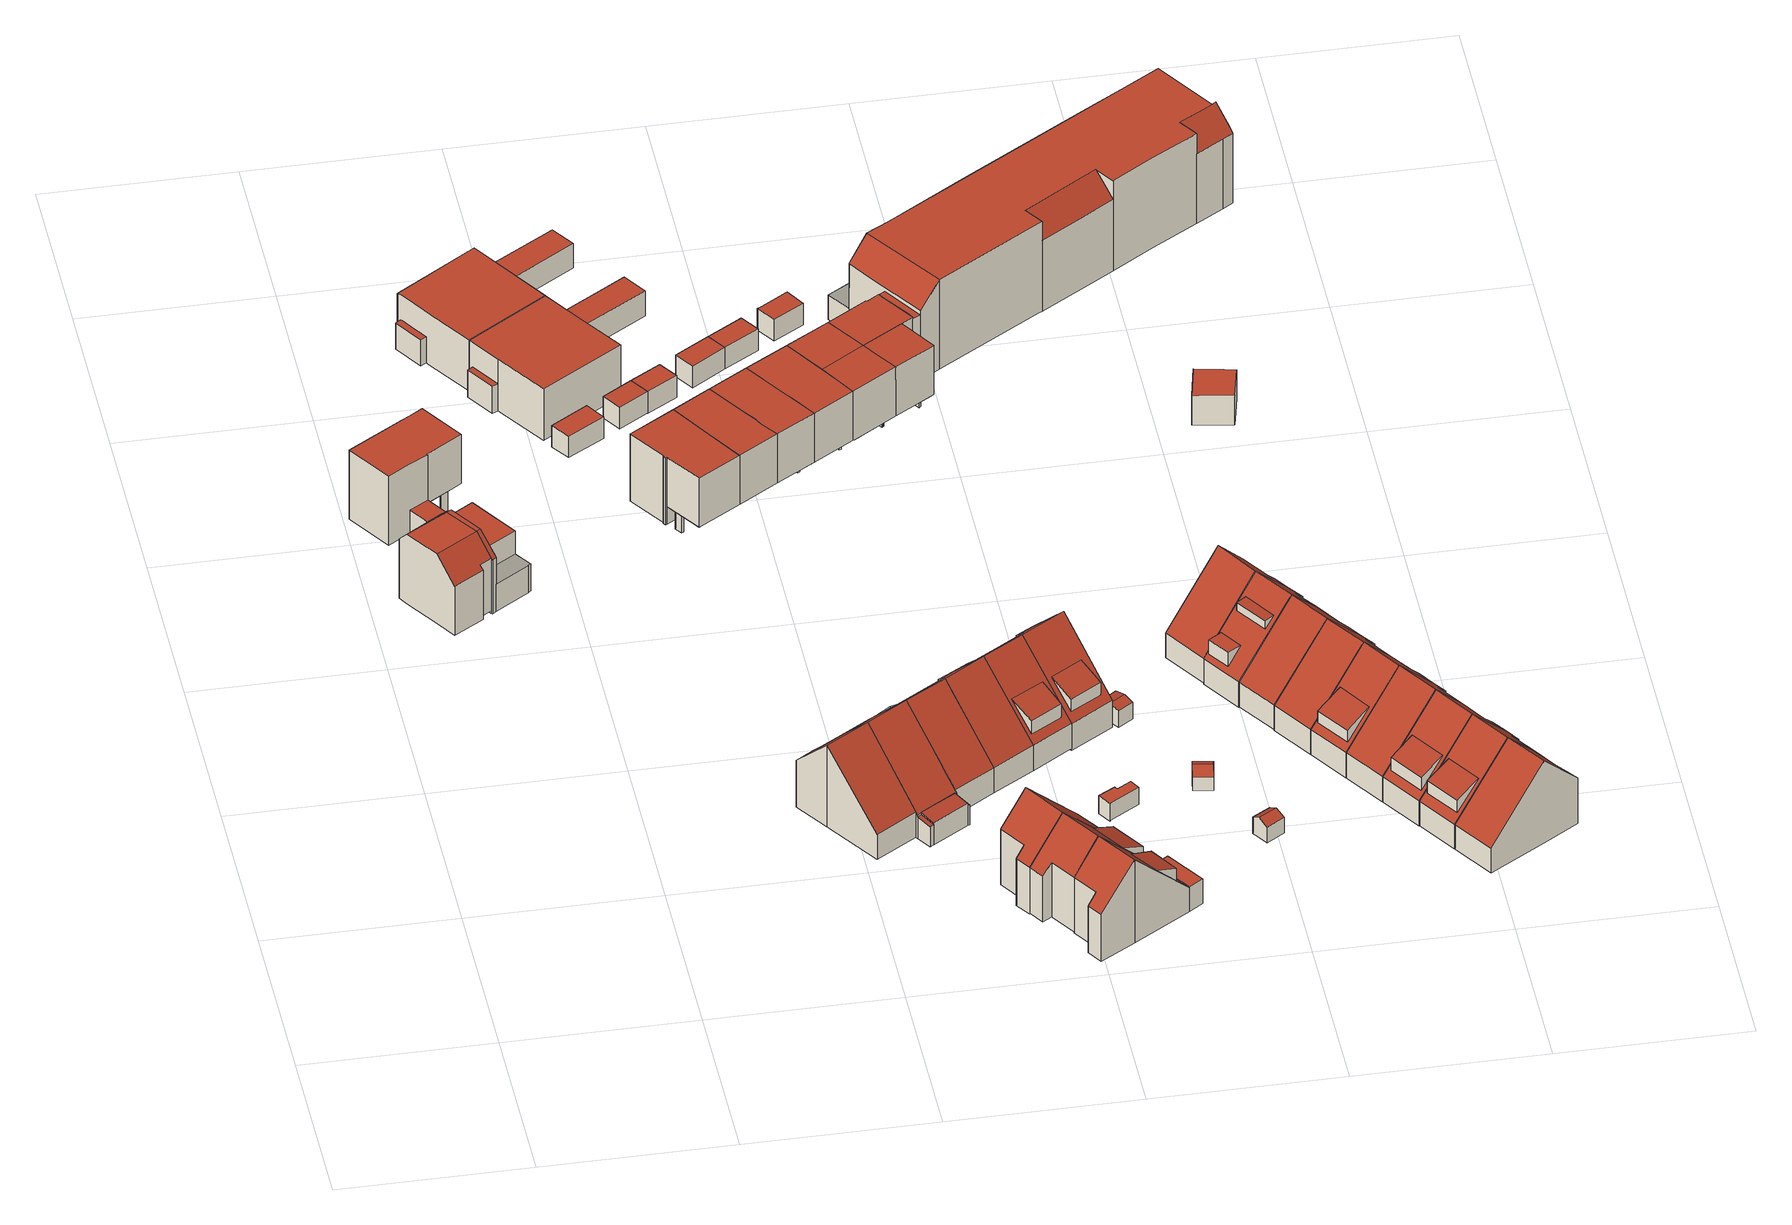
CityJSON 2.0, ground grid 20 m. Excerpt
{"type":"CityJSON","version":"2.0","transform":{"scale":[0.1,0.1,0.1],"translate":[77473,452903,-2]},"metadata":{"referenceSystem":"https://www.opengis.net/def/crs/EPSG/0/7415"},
"CityObjects":{
"building1":{"type":"Building","attributes":{"Volume":330.03,"Dakoppervlakte":49.15,"Muuroppervlakte":197.78,"Vloeroppervlakte":40.98,"hoogte_Z_max_in_m_NAP":9.74,"GEB_DOEL":"woonfunctie","dateOfConstruction":"1980-01-01","measuredHeight":8.54},"geometry":[{"type":"Solid","lod":"2","boundaries":[[[[0,1,2,3,4,5,6,7,8,9]],[[10,11,12,13,14,15]],[[16,14,13,17]],[[16,17,18,19]],[[2,18,17,13,4,3]],[[1,19,18,2]],[[19,1,0,9,8,15,14,16]],[[8,7,10,15]],[[7,6,11,10]],[[12,11,6,5]],[[13,12,5,4]]]],"semantics":{"surfaces":[{"type":"GroundSurface"},{"type":"RoofSurface"},{"type":"WallSurface"}],"values":[[0,1,1,1,2,2,2,2,2,2,2]]}}]},
"building2":{"type":"Building","attributes":{"Volume":393.44,"Dakoppervlakte":54.36,"Muuroppervlakte":244.19,"Vloeroppervlakte":28.9,"hoogte_Z_max_in_m_NAP":9.17,"GEB_DOEL":"woonfunctie","dateOfConstruction":"1980-01-01","measuredHeight":8.37},"geometry":[{"type":"Solid","lod":"2","boundaries":[[[[20,21,22,23,24,25,26]],[[27,28,29,30]],[[31,32,33,34]],[[35,36,37,38,39,40,41,42,43,44,45,46,47,48],[49,50,51,52,53,54]],[[55,56,57,58,59,60,61,62,63,64,65,66]],[[60,47,46,45,62,61]],[[56,22,21,57]],[[57,21,20,26,59,58]],[[60,59,26,25,47]],[[29,28,41,40]],[[30,29,40,39]],[[27,30,39,38]],[[24,23,37,36]],[[54,53,52,31,34]],[[52,51,32,31]],[[51,50,49,33,32]],[[54,34,33,49]],[[65,64,42,41,28,27,38,37,23,22,56,55,66]],[[43,42,64,63,62,45,44]],[[24,36,35,48,47,25]]]],"semantics":{"surfaces":[{"type":"GroundSurface"},{"type":"OuterCeilingSurface"},{"type":"RoofSurface"},{"type":"WallSurface"}],"values":[[0,0,0,1,2,3,3,3,3,3,3,3,3,3,3,3,3,3,3,3]]}}]},
"building3":{"type":"Building","attributes":{"Volume":270.45,"Dakoppervlakte":46.46,"Muuroppervlakte":240.52,"Vloeroppervlakte":56.19,"hoogte_Z_max_in_m_NAP":9.74,"GEB_DOEL":"woonfunctie","dateOfConstruction":"1980-01-01","measuredHeight":8.82},"geometry":[{"type":"Solid","lod":"2","boundaries":[[[[67,68,69,70,71,72,73,74,75,76,77,78,79,80,81,82,83,84,85]],[[86,87,88,89,90,91,92]],[[93,94,95,96,97,98,99,100]],[[18,17,101,102]],[[103,104,105,13,12]],[[105,101,17,13]],[[106,107,108,109]],[[94,108,77,76,95]],[[76,75,96,95]],[[75,74,97,96]],[[98,97,74,73]],[[100,90,81,80,109,93]],[[87,86,92,67,85,84]],[[83,82,89,88]],[[89,82,81,90]],[[69,12,13,70]],[[68,103,12,69]],[[68,67,92,104,103]],[[73,72,18,102,98]],[[13,17,18,72,71,70]],[[90,100,99,91]],[[99,98,102,101,105,104,92,91]],[[109,80,79,106]],[[79,78,107,106]],[[108,107,78,77]],[[108,94,93,109]],[[87,84,83,88]]]],"semantics":{"surfaces":[{"type":"GroundSurface"},{"type":"OuterFloorSurface"},{"type":"RoofSurface"},{"type":"WallSurface"}],"values":[[0,1,2,2,2,2,2,3,3,3,3,3,3,3,3,3,3,3,3,3,3,3,3,3,3,3,3]]}}]},
"building4":{"type":"Building","attributes":{"Volume":403.17,"Dakoppervlakte":79.55,"Muuroppervlakte":210.73,"Vloeroppervlakte":56.7,"hoogte_Z_max_in_m_NAP":10.07,"GEB_DOEL":"woonfunctie","dateOfConstruction":"1980-01-01","measuredHeight":10},"geometry":[{"type":"Solid","lod":"2","boundaries":[[[[110,111,112,113,114,115,116,117]],[[118,119,120,121]],[[122,123,124,125,119,118]],[[116,115,120,119]],[[121,120,115,114]],[[118,121,114,113,112,122]],[[123,122,112,111]],[[111,110,124,123]],[[125,124,110,117]],[[125,117,116,119]]]],"semantics":{"surfaces":[{"type":"GroundSurface"},{"type":"RoofSurface"},{"type":"WallSurface"}],"values":[[0,1,1,2,2,2,2,2,2,2]]}}]},
"building5":{"type":"Building","attributes":{"Volume":27.77,"Dakoppervlakte":11.02,"Muuroppervlakte":35.21,"Vloeroppervlakte":11.02,"hoogte_Z_max_in_m_NAP":2.97,"GEB_DOEL":"onbekend","dateOfConstruction":"1980-01-01","measuredHeight":2.52},"geometry":[{"type":"Solid","lod":"2","boundaries":[[[[126,127,128,129,130]],[[131,132,133,134,135]],[[133,132,131,129,128,127]],[[127,126,134,133]],[[134,126,130,135]],[[130,129,131,135]]]],"semantics":{"surfaces":[{"type":"GroundSurface"},{"type":"RoofSurface"},{"type":"WallSurface"}],"values":[[0,1,2,2,2,2]]}}]},
"building6":{"type":"Building","attributes":{"Volume":750.24,"Dakoppervlakte":137.28,"Muuroppervlakte":321.81,"Vloeroppervlakte":137.28,"hoogte_Z_max_in_m_NAP":6.74,"GEB_DOEL":"woonfunctie","dateOfConstruction":"1980-01-01","measuredHeight":6.25},"geometry":[{"type":"Solid","lod":"2","boundaries":[[[[136,137,138,139,140,141,142,143,144,145,146]],[[147,148,149,150,151,152,153]],[[154,155,156,157]],[[158,159,160,161]],[[137,136,153,152]],[[149,148,160,143,142]],[[141,140,155,154]],[[140,139,156,155]],[[138,157,156,139]],[[154,157,138,137,152,151,150,149,142,141]],[[158,161,146,145]],[[158,145,144,159]],[[160,159,144,143]],[[147,161,160,148]],[[147,153,136,146,161]]]],"semantics":{"surfaces":[{"type":"GroundSurface"},{"type":"RoofSurface"},{"type":"WallSurface"}],"values":[[0,1,1,1,2,2,2,2,2,2,2,2,2,2,2]]}}]},
"building7":{"type":"Building","attributes":{"Volume":415.65,"Dakoppervlakte":87.75,"Muuroppervlakte":218.23,"Vloeroppervlakte":65.2,"hoogte_Z_max_in_m_NAP":10.07,"GEB_DOEL":"woonfunctie","dateOfConstruction":"1980-01-01","measuredHeight":9.97},"geometry":[{"type":"Solid","lod":"2","boundaries":[[[[162,114,113,112,163,164,165,166,167,168,169,170,171,172]],[[121,173,174,175,176,177,178,118]],[[179,180,181,122,118,178]],[[182,183,184,185]],[[186,187,188,189]],[[190,191,192,193]],[[165,179,178,166]],[[165,164,180,179]],[[180,164,163,181]],[[122,181,163,112]],[[122,112,113,114,121,118]],[[173,121,114,162,185]],[[178,177,167,166]],[[162,172,182,185]],[[183,182,172,171]],[[171,170,190,188,187,183]],[[191,190,170,169]],[[191,169,168,192]],[[189,188,190,193,175]],[[186,174,184,183,187]],[[174,173,185,184]],[[175,193,192,176]],[[174,186,189,175]],[[177,176,192,168,167]]]],"semantics":{"surfaces":[{"type":"GroundSurface"},{"type":"RoofSurface"},{"type":"WallSurface"}],"values":[[0,1,1,1,1,1,2,2,2,2,2,2,2,2,2,2,2,2,2,2,2,2,2,2]]}}]},
"building8":{"type":"Building","attributes":{"Volume":783.73,"Dakoppervlakte":141.73,"Muuroppervlakte":330.41,"Vloeroppervlakte":141.73,"hoogte_Z_max_in_m_NAP":6.74,"GEB_DOEL":"woonfunctie","dateOfConstruction":"1980-01-01","measuredHeight":6.29},"geometry":[{"type":"Solid","lod":"2","boundaries":[[[[194,195,196,197,198,199,200,201,202,203,204,205]],[[206,153,152,207,208,209,210,211]],[[212,213,214,215]],[[216,217,218,219]],[[205,204,209,208,213]],[[209,204,203,210]],[[152,153,218,198,197]],[[214,196,195,215]],[[215,195,194,212]],[[205,213,212,194]],[[208,207,152,197,196,214,213]],[[201,200,216,219]],[[216,200,199,217]],[[218,217,199,198]],[[206,219,218,153]],[[219,206,211,210,203,202,201]]]],"semantics":{"surfaces":[{"type":"GroundSurface"},{"type":"RoofSurface"},{"type":"WallSurface"}],"values":[[0,1,1,1,2,2,2,2,2,2,2,2,2,2,2,2]]}}]},
"building9":{"type":"Building","attributes":{"Volume":383.43,"Dakoppervlakte":52.88,"Muuroppervlakte":237.81,"Vloeroppervlakte":28.54,"hoogte_Z_max_in_m_NAP":8.35,"GEB_DOEL":"woonfunctie","dateOfConstruction":"1980-01-01","measuredHeight":8.28},"geometry":[{"type":"Solid","lod":"2","boundaries":[[[[220,221,222,223,224,225,226]],[[227,228,229,230]],[[231,232,233,234,235,236,237],[238,239,240,241,242,243]],[[244,245,246,247,248,249,250,251,252,253]],[[224,251,250,225]],[[224,223,252,251]],[[253,252,223,222]],[[222,221,244,253]],[[245,244,221,220,233]],[[232,246,245,233]],[[247,246,232,231,237,236,248]],[[226,235,234,233,220]],[[227,230,243,242,241]],[[227,241,240,228]],[[240,239,238,229,228]],[[243,230,229,238]],[[226,225,250,249,248,236,235]]]],"semantics":{"surfaces":[{"type":"GroundSurface"},{"type":"OuterCeilingSurface"},{"type":"RoofSurface"},{"type":"WallSurface"}],"values":[[0,0,1,2,3,3,3,3,3,3,3,3,3,3,3,3,3]]}}]},
"building10":{"type":"Building","attributes":{"Volume":22.54,"Dakoppervlakte":8.93,"Muuroppervlakte":30.91,"Vloeroppervlakte":8.93,"hoogte_Z_max_in_m_NAP":2.97,"GEB_DOEL":"onbekend","dateOfConstruction":"1980-01-01","measuredHeight":2.52},"geometry":[{"type":"Solid","lod":"2","boundaries":[[[[254,255,256,257]],[[258,259,260,261]],[[258,254,257,259]],[[257,256,260,259]],[[255,261,260,256]],[[254,258,261,255]]]],"semantics":{"surfaces":[{"type":"GroundSurface"},{"type":"RoofSurface"},{"type":"WallSurface"}],"values":[[0,1,2,2,2,2]]}}]},
"building11":{"type":"Building","attributes":{"Volume":387.59,"Dakoppervlakte":76.92,"Muuroppervlakte":208.17,"Vloeroppervlakte":54.83,"hoogte_Z_max_in_m_NAP":10.07,"GEB_DOEL":"woonfunctie","dateOfConstruction":"1980-01-01","measuredHeight":9.97},"geometry":[{"type":"Solid","lod":"2","boundaries":[[[[262,263,264,265,266,167,166,165]],[[267,178,177,268]],[[269,270,271,179,178,267]],[[166,167,177,178]],[[268,177,167,266]],[[268,266,265,264,269,267]],[[270,269,264,263]],[[263,262,271,270]],[[179,271,262,165]],[[166,178,179,165]]]],"semantics":{"surfaces":[{"type":"GroundSurface"},{"type":"RoofSurface"},{"type":"WallSurface"}],"values":[[0,1,1,2,2,2,2,2,2,2]]}}]},
"building12":{"type":"Building","attributes":{"Volume":345.77,"Dakoppervlakte":47.42,"Muuroppervlakte":228.35,"Vloeroppervlakte":25.02,"hoogte_Z_max_in_m_NAP":8.35,"GEB_DOEL":"woonfunctie","dateOfConstruction":"1980-01-01","measuredHeight":8.43},"geometry":[{"type":"Solid","lod":"2","boundaries":[[[[272,273,274,275]],[[276,277,278]],[[249,248,279,280,281,282,283,250]],[[284,236,235,285,286,287,288,289,290]],[[250,273,272,235,236,248,249]],[[248,236,284,290,279]],[[279,290,289,280]],[[278,277,287,281,280,289]],[[286,282,281,287]],[[274,283,282,286,275]],[[250,283,274,273]],[[276,278,289,288]],[[276,288,287,277]],[[275,286,285,235,272]]]],"semantics":{"surfaces":[{"type":"GroundSurface"},{"type":"RoofSurface"},{"type":"OuterCeilingSurface"},{"type":"WallSurface"}],"values":[[0,0,1,2,3,3,3,3,3,3,3,3,3,3]]}}]},
"building13":{"type":"Building","attributes":{"Volume":23.52,"Dakoppervlakte":8.95,"Muuroppervlakte":32.2,"Vloeroppervlakte":8.95,"hoogte_Z_max_in_m_NAP":2.97,"GEB_DOEL":"onbekend","dateOfConstruction":"1980-01-01","measuredHeight":2.63},"geometry":[{"type":"Solid","lod":"2","boundaries":[[[[291,292,293,294]],[[261,295,296,258]],[[291,294,261,258]],[[261,294,293,295]],[[292,296,295,293]],[[292,291,258,296]]]],"semantics":{"surfaces":[{"type":"GroundSurface"},{"type":"RoofSurface"},{"type":"WallSurface"}],"values":[[0,1,2,2,2,2]]}}]},
"building14":{"type":"Building","attributes":{"Volume":399.62,"Dakoppervlakte":77.89,"Muuroppervlakte":211.7,"Vloeroppervlakte":55.27,"hoogte_Z_max_in_m_NAP":10.09,"GEB_DOEL":"woonfunctie","dateOfConstruction":"1980-01-01","measuredHeight":10.06},"geometry":[{"type":"Solid","lod":"2","boundaries":[[[[297,298,299,300,301,302,303,304,305]],[[306,307,308,309,310,311]],[[312,313,314,308,307]],[[298,297,309,308]],[[310,309,297,305]],[[305,304,311,310]],[[306,311,304,303]],[[302,301,312,307,306,303]],[[312,301,300,313]],[[300,299,298,308,314,313]]]],"semantics":{"surfaces":[{"type":"GroundSurface"},{"type":"RoofSurface"},{"type":"WallSurface"}],"values":[[0,1,1,2,2,2,2,2,2,2]]}}]},
"building15":{"type":"Building","attributes":{"Volume":390.55,"Dakoppervlakte":59.04,"Muuroppervlakte":208.42,"Vloeroppervlakte":53.19,"hoogte_Z_max_in_m_NAP":10.09,"GEB_DOEL":"woonfunctie","dateOfConstruction":"1980-01-01","measuredHeight":10.03},"children":["building15-1"],"geometry":[{"type":"Solid","lod":"2","boundaries":[[[[315,316,317,318,319,320,321,322]],[[307,306,323,324,325,326]],[[326,327,312,307],[328,329,330,331]],[[306,316,315,323]],[[324,323,315,322]],[[324,322,321,325]],[[327,326,325,321,320,319]],[[327,319,318,312]],[[317,307,312,318]],[[317,316,306,307]],[[331,332,333,328]],[[329,328,333]],[[331,330,332]],[[332,330,329,333]]]],"semantics":{"surfaces":[{"type":"GroundSurface"},{"type":"RoofSurface"},{"type":"WallSurface"}],"values":[[0,1,1,2,2,2,2,2,2,2,1,2,2,2]]}}]},
"building15-1":{"type":"BuildingInstallation","attributes":{"relationToConstruction":"outside"},"parents":["building15"],"geometry":[{"type":"MultiSurface","lod":"2","boundaries":[[[331,332,333,328]],[[329,328,333]],[[331,330,332]],[[332,330,329,333]]],"semantics":{"surfaces":[{"type":"RoofSurface"},{"type":"WallSurface"}],"values":[0,1,1,1]}}]},
"building16":{"type":"Building","attributes":{"Volume":391.38,"Dakoppervlakte":77.5,"Muuroppervlakte":209.18,"Vloeroppervlakte":55.24,"hoogte_Z_max_in_m_NAP":10.07,"GEB_DOEL":"woonfunctie","dateOfConstruction":"1980-01-01","measuredHeight":9.99},"geometry":[{"type":"Solid","lod":"2","boundaries":[[[[265,264,334,335,336,337,338,339,266]],[[340,341,269,267,342,343]],[[268,344,345,342,267]],[[337,336,343,342]],[[340,343,336,335]],[[335,334,341,340]],[[269,341,334,264]],[[269,264,265,266,268,267]],[[268,266,339,338,345,344]],[[338,337,342,345]]]],"semantics":{"surfaces":[{"type":"GroundSurface"},{"type":"RoofSurface"},{"type":"WallSurface"}],"values":[[0,1,1,2,2,2,2,2,2,2]]}}]},
"building17":{"type":"Building","attributes":{"Volume":345.03,"Dakoppervlakte":47.19,"Muuroppervlakte":233.88,"Vloeroppervlakte":24.94,"hoogte_Z_max_in_m_NAP":8.35,"GEB_DOEL":"woonfunctie","dateOfConstruction":"1980-01-01","measuredHeight":8.44},"geometry":[{"type":"Solid","lod":"2","boundaries":[[[[277,346,347,278]],[[274,348,349,275]],[[350,351,352,353]],[[354,287,286,355,356,357,358,359,360,290,289,361]],[[279,362,363,364,365,283,282,281,280]],[[274,275,286,282,283]],[[282,286,287,281]],[[280,281,287,277,278,289]],[[280,289,290,279]],[[362,279,290,360]],[[359,358,353,352]],[[350,353,358,357]],[[356,351,350,357]],[[355,286,275,349]],[[354,346,277,287]],[[347,346,354,361]],[[278,347,361,289]],[[355,349,348,365,364,363,362,360,359,352,351,356]],[[283,365,348,274]]]],"semantics":{"surfaces":[{"type":"GroundSurface"},{"type":"OuterCeilingSurface"},{"type":"RoofSurface"},{"type":"WallSurface"}],"values":[[0,0,0,1,2,3,3,3,3,3,3,3,3,3,3,3,3,3,3]]}}]},
"building18":{"type":"Building","attributes":{"Volume":432.41,"Dakoppervlakte":75.67,"Muuroppervlakte":222.82,"Vloeroppervlakte":65.61,"hoogte_Z_max_in_m_NAP":10.09,"GEB_DOEL":"woonfunctie","dateOfConstruction":"1980-01-01","measuredHeight":10.06},"children":["building18-1"],"geometry":[{"type":"Solid","lod":"2","boundaries":[[[[366,367,368,369,370,371,372,373,374,375,376,377]],[[325,378,379,380,381,326]],[[326,381,382,383,384,327],[385,386,387,388]],[[389,390,391,392]],[[384,383,375,374]],[[325,326,327,373,372,371]],[[325,371,370,378]],[[370,369,379,378]],[[379,369,368,380]],[[381,380,368,367]],[[366,377,392,391,382]],[[376,389,392,377]],[[375,383,390,389,376]],[[390,383,382,391]],[[367,366,382,381]],[[384,374,373,327]],[[393,388,387,394]],[[385,388,393]],[[387,386,394]],[[394,386,385,393]]]],"semantics":{"surfaces":[{"type":"GroundSurface"},{"type":"RoofSurface"},{"type":"WallSurface"}],"values":[[0,1,1,1,2,2,2,2,2,2,2,2,2,2,2,2,1,2,2,2]]}}]},
"building18-1":{"type":"BuildingInstallation","attributes":{"relationToConstruction":"outside"},"parents":["building18"],"geometry":[{"type":"MultiSurface","lod":"2","boundaries":[[[393,388,387,394]],[[385,388,393]],[[387,386,394]],[[394,386,385,393]]],"semantics":{"surfaces":[{"type":"RoofSurface"},{"type":"WallSurface"}],"values":[0,1,1,1]}}]},
"building19":{"type":"Building","attributes":{"Volume":27.14,"Dakoppervlakte":10.44,"Muuroppervlakte":35.05,"Vloeroppervlakte":10.44,"hoogte_Z_max_in_m_NAP":2.97,"GEB_DOEL":"onbekend","dateOfConstruction":"1980-01-01","measuredHeight":2.6},"geometry":[{"type":"Solid","lod":"2","boundaries":[[[[395,396,397,398]],[[399,400,401,402]],[[398,400,399,395]],[[398,397,401,400]],[[396,402,401,397]],[[395,399,402,396]]]],"semantics":{"surfaces":[{"type":"GroundSurface"},{"type":"RoofSurface"},{"type":"WallSurface"}],"values":[[0,1,2,2,2,2]]}}]},
"building20":{"type":"Building","attributes":{"Volume":397.5,"Dakoppervlakte":61.47,"Muuroppervlakte":209.39,"Vloeroppervlakte":54.73,"hoogte_Z_max_in_m_NAP":10.07,"GEB_DOEL":"woonfunctie","dateOfConstruction":"1980-01-01","measuredHeight":10.01},"children":["building20-1"],"geometry":[{"type":"Solid","lod":"2","boundaries":[[[[336,403,404,405,406,407,408,338,337]],[[409,410,342,345,411],[412,413,414,415]],[[416,417,418,343,342,410]],[[345,338,408,407,409,411]],[[410,409,407,406,405,416]],[[417,416,405,404]],[[404,403,418,417]],[[343,418,403,336]],[[343,336,337,342]],[[337,338,345,342]],[[415,419,420,412]],[[420,419,414,413]],[[413,412,420]],[[419,415,414]]]],"semantics":{"surfaces":[{"type":"GroundSurface"},{"type":"RoofSurface"},{"type":"WallSurface"}],"values":[[0,1,1,2,2,2,2,2,2,2,1,2,2,2]]}}]},
"building20-1":{"type":"BuildingInstallation","attributes":{"relationToConstruction":"outside"},"parents":["building20"],"geometry":[{"type":"MultiSurface","lod":"2","boundaries":[[[415,419,420,412]],[[420,419,414,413]],[[413,412,420]],[[419,415,414]]],"semantics":{"surfaces":[{"type":"RoofSurface"},{"type":"WallSurface"}],"values":[0,1,1,1]}}]},
"building21":{"type":"Building","attributes":{"Volume":372.05,"Dakoppervlakte":50.76,"Muuroppervlakte":235.13,"Vloeroppervlakte":27.16,"hoogte_Z_max_in_m_NAP":8.35,"GEB_DOEL":"woonfunctie","dateOfConstruction":"1980-01-01","measuredHeight":8.44},"geometry":[{"type":"Solid","lod":"2","boundaries":[[[[351,421,422,352]],[[423,424,349,348]],[[363,362,425,426,427,365,364,428]],[[429,360,359,430,431,356,355,432]],[[422,421,431,430]],[[356,431,421,351]],[[432,355,349,424]],[[425,362,360,429]],[[423,348,365,427]],[[424,423,427,426,425,429,432]],[[430,359,352,422]],[[355,356,351,352,359,360,362,363,428,364,365,348,349]]]],"semantics":{"surfaces":[{"type":"GroundSurface"},{"type":"RoofSurface"},{"type":"OuterCeilingSurface"},{"type":"WallSurface"}],"values":[[0,0,1,2,3,3,3,3,3,3,3,3]]}}]},
"building22":{"type":"Building","attributes":{"Volume":26.49,"Dakoppervlakte":10.46,"Muuroppervlakte":34.18,"Vloeroppervlakte":10.46,"hoogte_Z_max_in_m_NAP":2.97,"GEB_DOEL":"onbekend","dateOfConstruction":"1980-01-01","measuredHeight":2.53},"geometry":[{"type":"Solid","lod":"2","boundaries":[[[[395,433,434,396]],[[402,435,436,399]],[[402,399,395,396]],[[396,434,435,402]],[[435,434,433,436]],[[395,399,436,433]]]],"semantics":{"surfaces":[{"type":"GroundSurface"},{"type":"RoofSurface"},{"type":"WallSurface"}],"values":[[0,1,2,2,2,2]]}}]},
"building23":{"type":"Building","attributes":{"Volume":11.82,"Dakoppervlakte":5.62,"Muuroppervlakte":23.2,"Vloeroppervlakte":5.61,"hoogte_Z_max_in_m_NAP":2.27,"GEB_DOEL":"onbekend","dateOfConstruction":"1980-01-01","measuredHeight":2.16},"geometry":[{"type":"Solid","lod":"2","boundaries":[[[[437,438,439,440,441,442,443]],[[444,445,446,447,448,449,450]],[[445,444,439,438]],[[447,446,437,443]],[[442,448,447,443]],[[448,442,441,449]],[[437,446,445,438]],[[449,441,440,439,444,450]]]],"semantics":{"surfaces":[{"type":"GroundSurface"},{"type":"RoofSurface"},{"type":"WallSurface"}],"values":[[0,1,2,2,2,2,2,2]]}}]},
"building24":{"type":"Building","attributes":{"Volume":426.66,"Dakoppervlakte":65.68,"Muuroppervlakte":216.57,"Vloeroppervlakte":57.71,"hoogte_Z_max_in_m_NAP":10.07,"GEB_DOEL":"woonfunctie","dateOfConstruction":"1980-01-01","measuredHeight":10.16},"children":["building24-1"],"geometry":[{"type":"Solid","lod":"2","boundaries":[[[[451,452,453,454,455,456,457,458,459]],[[410,409,460,461],[462,463,464,465]],[[466,467,416,410,461,468,469]],[[466,469,456,455]],[[455,454,467,466]],[[416,467,454,453]],[[416,453,452,451,409,410]],[[451,459,460,409]],[[459,458,461,460]],[[469,468,461,458,457,456]],[[470,471,462,465]],[[471,470,464,463]],[[463,462,471]],[[470,465,464]]]],"semantics":{"surfaces":[{"type":"GroundSurface"},{"type":"RoofSurface"},{"type":"WallSurface"}],"values":[[0,1,1,2,2,2,2,2,2,2,1,2,2,2]]}}]},
"building24-1":{"type":"BuildingInstallation","attributes":{"relationToConstruction":"outside"},"parents":["building24"],"geometry":[{"type":"MultiSurface","lod":"2","boundaries":[[[470,471,462,465]],[[471,470,464,463]],[[463,462,471]],[[470,465,464]]],"semantics":{"surfaces":[{"type":"RoofSurface"},{"type":"WallSurface"}],"values":[0,1,1,1]}}]},
"building25":{"type":"Building","attributes":{"Volume":389.66,"Dakoppervlakte":53.6,"Muuroppervlakte":244.03,"Vloeroppervlakte":28.16,"hoogte_Z_max_in_m_NAP":8.35,"GEB_DOEL":"woonfunctie","dateOfConstruction":"1980-01-01","measuredHeight":8.42},"geometry":[{"type":"Solid","lod":"2","boundaries":[[[[472,473,474,475]],[[424,423,476,477]],[[478,479,480,481]],[[482,483,484,485,486,487,429,432,488,489],[490,491,492,493,494]],[[495,426,425,496,497]],[[498,427,426,495]],[[498,495,489,477,476]],[[423,424,432,426,427]],[[425,426,432,429]],[[427,498,476,423]],[[485,484,472,475]],[[473,472,484,483]],[[482,474,473,483]],[[477,489,488,432,424]],[[490,494,493,478,481]],[[479,478,493,492]],[[492,491,480,479]],[[480,491,490,481]],[[497,496,486,485,475,474,482,489,495]],[[486,496,425,429,487]]]],"semantics":{"surfaces":[{"type":"GroundSurface"},{"type":"OuterCeilingSurface"},{"type":"RoofSurface"},{"type":"WallSurface"}],"values":[[0,0,0,1,2,2,3,3,3,3,3,3,3,3,3,3,3,3,3,3]]}}]},
"building26":{"type":"Building","attributes":{"Volume":23.67,"Dakoppervlakte":9.38,"Muuroppervlakte":31.78,"Vloeroppervlakte":9.38,"hoogte_Z_max_in_m_NAP":2.97,"GEB_DOEL":"onbekend","dateOfConstruction":"1980-01-01","measuredHeight":2.52},"geometry":[{"type":"Solid","lod":"2","boundaries":[[[[499,500,501,502,503]],[[504,505,506,507,508]],[[500,499,504,508]],[[499,503,505,504]],[[502,506,505,503]],[[501,507,506,502]],[[500,508,507,501]]]],"semantics":{"surfaces":[{"type":"GroundSurface"},{"type":"RoofSurface"},{"type":"WallSurface"}],"values":[[0,1,2,2,2,2,2]]}}]},
"building27":{"type":"Building","attributes":{"Volume":10.39,"Dakoppervlakte":5.05,"Muuroppervlakte":18.27,"Vloeroppervlakte":4.83,"hoogte_Z_max_in_m_NAP":2.24,"GEB_DOEL":"onbekend","dateOfConstruction":"1980-01-01","measuredHeight":2.33},"geometry":[{"type":"Solid","lod":"2","boundaries":[[[[509,510,511,512,513,514]],[[515,516,517,518]],[[517,516,519,520]],[[514,520,519,509]],[[512,511,515,518]],[[510,516,515,511]],[[513,512,518,517,520,514]],[[510,509,519,516]]]],"semantics":{"surfaces":[{"type":"GroundSurface"},{"type":"RoofSurface"},{"type":"WallSurface"}],"values":[[0,1,1,2,2,2,2,2]]}}]},
"building28":{"type":"Building","attributes":{"Volume":417.66,"Dakoppervlakte":56.15,"Muuroppervlakte":261.2,"Vloeroppervlakte":33.38,"hoogte_Z_max_in_m_NAP":8.35,"GEB_DOEL":"woonfunctie","dateOfConstruction":"1980-01-01","measuredHeight":8.42},"geometry":[{"type":"Solid","lod":"2","boundaries":[[[[521,477,476,522,523,524,525,526,527]],[[528,475,474,529]],[[530,531,532,533]],[[482,489,534,535,536,537,486,485,538,539],[540,541,542,543,544,545]],[[497,496,546,547,548,549,495]],[[550,551,498,495,552,553,554,555]],[[554,553,552,527,526,525]],[[524,555,554,525]],[[524,523,550,555]],[[476,477,489,495,498]],[[546,496,486,537,536,547]],[[498,551,522,476]],[[552,495,549,548,535,521,527]],[[535,534,489,477,521]],[[482,539,529,474]],[[528,529,539,538]],[[538,485,475,528]],[[544,543,542,530,533]],[[531,530,542,541]],[[532,531,541,540,545]],[[544,533,532,545]],[[497,495,489,482,474,475,485,486,496]],[[551,550,523,522]],[[547,536,535,548]]]],"semantics":{"surfaces":[{"type":"GroundSurface"},{"type":"OuterCeilingSurface"},{"type":"RoofSurface"},{"type":"WallSurface"}],"values":[[0,0,0,1,2,2,3,3,3,3,3,3,3,3,3,3,3,3,3,3,3,3,3,3]]}}]},
"building29":{"type":"Building","attributes":{"Volume":9.36,"Dakoppervlakte":5.3,"Muuroppervlakte":15.98,"Vloeroppervlakte":4.86,"hoogte_Z_max_in_m_NAP":2.39,"GEB_DOEL":"onbekend","dateOfConstruction":"1980-01-01","measuredHeight":2.19},"geometry":[{"type":"Solid","lod":"2","boundaries":[[[[556,557,558,559,560,561]],[[562,563,564,565]],[[566,567,562,565]],[[561,567,566,556]],[[559,558,564,563]],[[564,558,557,565]],[[567,561,560,559,563,562]],[[557,556,566,565]]]],"semantics":{"surfaces":[{"type":"GroundSurface"},{"type":"RoofSurface"},{"type":"WallSurface"}],"values":[[0,1,1,2,2,2,2,2]]}}]},
"building30":{"type":"Building","attributes":{"Volume":10.11,"Dakoppervlakte":5.11,"Muuroppervlakte":17.71,"Vloeroppervlakte":4.68,"hoogte_Z_max_in_m_NAP":2.58,"GEB_DOEL":"onbekend","dateOfConstruction":"1980-01-01","measuredHeight":2.38},"geometry":[{"type":"Solid","lod":"2","boundaries":[[[[568,569,570,571,572,573]],[[574,575,576,577]],[[578,579,576,575]],[[569,579,578,570]],[[574,577,573,572]],[[571,575,574,572]],[[579,569,568,573,577,576]],[[571,570,578,575]]]],"semantics":{"surfaces":[{"type":"GroundSurface"},{"type":"RoofSurface"},{"type":"WallSurface"}],"values":[[0,1,1,2,2,2,2,2]]}}]},
"building31":{"type":"Building","attributes":{"Volume":406.91,"Dakoppervlakte":80.94,"Muuroppervlakte":210.59,"Vloeroppervlakte":57.51,"hoogte_Z_max_in_m_NAP":10.06,"GEB_DOEL":"woonfunctie","dateOfConstruction":"1980-01-01","measuredHeight":9.99},"geometry":[{"type":"Solid","lod":"2","boundaries":[[[[580,581,582,583,584,585,586,587]],[[588,589,590,591]],[[591,590,592,593,594,595]],[[581,588,591,582]],[[589,588,581,580]],[[589,580,587,586,592,590]],[[586,585,593,592]],[[594,593,585,584]],[[595,594,584,583]],[[582,591,595,583]]]],"semantics":{"surfaces":[{"type":"GroundSurface"},{"type":"RoofSurface"},{"type":"WallSurface"}],"values":[[0,1,1,2,2,2,2,2,2,2]]}}]},
"building32":{"type":"Building","attributes":{"Volume":397.68,"Dakoppervlakte":64.13,"Muuroppervlakte":210.15,"Vloeroppervlakte":54.89,"hoogte_Z_max_in_m_NAP":10.06,"GEB_DOEL":"woonfunctie","dateOfConstruction":"1980-01-01","measuredHeight":10.05},"children":["building32-1","building32-2"],"geometry":[{"type":"Solid","lod":"2","boundaries":[[[[596,597,598,599,600,601,602,603]],[[604,605,590,589],[606,607,608,609],[610,611,612,613]],[[592,590,605,614,615,616]],[[616,602,601,592]],[[589,590,592,601,600,599]],[[596,603,615,614]],[[597,605,604,598]],[[589,599,598,604]],[[603,602,616,615]],[[596,614,605,597]],[[607,617,618,608]],[[617,606,609,618]],[[609,608,618]],[[617,607,606]],[[613,619,620,610]],[[619,612,611,620]],[[611,610,620]],[[619,613,612]]]],"semantics":{"surfaces":[{"type":"GroundSurface"},{"type":"RoofSurface"},{"type":"WallSurface"}],"values":[[0,1,1,2,2,2,2,2,2,2,1,2,2,2,1,2,2,2]]}}]},
"building32-1":{"type":"BuildingInstallation","attributes":{"relationToConstruction":"outside"},"parents":["building32"],"geometry":[{"type":"MultiSurface","lod":"2","boundaries":[[[607,617,618,608]],[[617,606,609,618]],[[609,608,618]],[[617,607,606]]],"semantics":{"surfaces":[{"type":"RoofSurface"},{"type":"WallSurface"}],"values":[0,1,1,1]}}]},
"building32-2":{"type":"BuildingInstallation","attributes":{"relationToConstruction":"outside"},"parents":["building32"],"geometry":[{"type":"MultiSurface","lod":"2","boundaries":[[[613,619,620,610]],[[619,612,611,620]],[[611,610,620]],[[619,613,612]]],"semantics":{"surfaces":[{"type":"RoofSurface"},{"type":"WallSurface"}],"values":[0,1,1,1]}}]},
"building33":{"type":"Building","attributes":{"Volume":381.99,"Dakoppervlakte":75.75,"Muuroppervlakte":207.7,"Vloeroppervlakte":53.82,"hoogte_Z_max_in_m_NAP":10.06,"GEB_DOEL":"woonfunctie","dateOfConstruction":"1980-01-01","measuredHeight":10},"geometry":[{"type":"Solid","lod":"2","boundaries":[[[[621,622,623,624,625,626,627,628]],[[604,629,630,605]],[[605,630,631,632,633,614]],[[628,604,605,621]],[[604,628,627,629]],[[629,627,626,625,631,630]],[[625,624,632,631]],[[633,632,624,623]],[[623,622,614,633]],[[605,614,622,621]]]],"semantics":{"surfaces":[{"type":"GroundSurface"},{"type":"RoofSurface"},{"type":"WallSurface"}],"values":[[0,1,1,2,2,2,2,2,2,2]]}}]},
"building34":{"type":"Building","attributes":{"Volume":391.19,"Dakoppervlakte":77.56,"Muuroppervlakte":209.07,"Vloeroppervlakte":55.11,"hoogte_Z_max_in_m_NAP":10.06,"GEB_DOEL":"woonfunctie","dateOfConstruction":"1980-01-01","measuredHeight":10.01},"geometry":[{"type":"Solid","lod":"2","boundaries":[[[[634,635,636,637,638,639,640,641]],[[629,642,643,630]],[[644,645,646,631,630,643]],[[637,636,644,643]],[[636,635,645,644]],[[635,634,646,645]],[[634,641,631,646]],[[640,639,629,630,631,641]],[[629,639,638,642]],[[637,643,642,638]]]],"semantics":{"surfaces":[{"type":"GroundSurface"},{"type":"RoofSurface"},{"type":"WallSurface"}],"values":[[0,1,1,2,2,2,2,2,2,2]]}}]},
"building35":{"type":"Building","attributes":{"Volume":398.22,"Dakoppervlakte":59.37,"Muuroppervlakte":210.43,"Vloeroppervlakte":54.35,"hoogte_Z_max_in_m_NAP":10.06,"GEB_DOEL":"woonfunctie","dateOfConstruction":"1980-01-01","measuredHeight":10.07},"children":["building35-1"],"geometry":[{"type":"Solid","lod":"2","boundaries":[[[[637,636,647,648,649,650,651,638]],[[643,642,652,653],[654,655,656,657]],[[658,659,660,644,643,653]],[[642,638,651,652]],[[658,653,652,651,650,649]],[[649,648,659,658]],[[659,648,647,660]],[[647,636,644,660]],[[643,644,636,637]],[[638,642,643,637]],[[661,654,657,662]],[[662,656,655,661]],[[655,654,661]],[[662,657,656]]]],"semantics":{"surfaces":[{"type":"GroundSurface"},{"type":"RoofSurface"},{"type":"WallSurface"}],"values":[[0,1,1,2,2,2,2,2,2,2,1,2,2,2]]}}]},
"building35-1":{"type":"BuildingInstallation","attributes":{"relationToConstruction":"outside"},"parents":["building35"],"geometry":[{"type":"MultiSurface","lod":"2","boundaries":[[[661,654,657,662]],[[662,656,655,661]],[[655,654,661]],[[662,657,656]]],"semantics":{"surfaces":[{"type":"RoofSurface"},{"type":"WallSurface"}],"values":[0,1,1,1]}}]},
"building36":{"type":"Building","attributes":{"Volume":397.95,"Dakoppervlakte":78.08,"Muuroppervlakte":211.85,"Vloeroppervlakte":55.48,"hoogte_Z_max_in_m_NAP":10.06,"GEB_DOEL":"woonfunctie","dateOfConstruction":"1980-01-01","measuredHeight":10.08},"geometry":[{"type":"Solid","lod":"2","boundaries":[[[[663,664,651,650,649,665,666,667]],[[668,653,652,669]],[[658,653,668,670,671,672]],[[663,667,670,668]],[[667,666,671,670]],[[665,672,671,666]],[[665,649,658,672]],[[650,651,652,653,658,649]],[[652,651,664,669]],[[668,669,664,663]]]],"semantics":{"surfaces":[{"type":"GroundSurface"},{"type":"RoofSurface"},{"type":"WallSurface"}],"values":[[0,1,1,2,2,2,2,2,2,2]]}}]},
"building37":{"type":"Building","attributes":{"Volume":407.7,"Dakoppervlakte":60.87,"Muuroppervlakte":210.79,"Vloeroppervlakte":55.7,"hoogte_Z_max_in_m_NAP":10.06,"GEB_DOEL":"woonfunctie","dateOfConstruction":"1980-01-01","measuredHeight":10.05},"children":["building37-1"],"geometry":[{"type":"Solid","lod":"2","boundaries":[[[[663,667,673,674,675,676,677,664]],[[668,669,678,679],[680,681,682,683]],[[684,685,686,670,668,679]],[[664,677,678,669]],[[684,679,678,677,676,675]],[[675,674,685,684]],[[685,674,673,686]],[[673,667,670,686]],[[668,670,667,663]],[[664,669,668,663]],[[687,680,683,688]],[[688,682,681,687]],[[681,680,687]],[[688,683,682]]]],"semantics":{"surfaces":[{"type":"GroundSurface"},{"type":"RoofSurface"},{"type":"WallSurface"}],"values":[[0,1,1,2,2,2,2,2,2,2,1,2,2,2]]}}]},
"building37-1":{"type":"BuildingInstallation","attributes":{"relationToConstruction":"outside"},"parents":["building37"],"geometry":[{"type":"MultiSurface","lod":"2","boundaries":[[[687,680,683,688]],[[688,682,681,687]],[[681,680,687]],[[688,683,682]]],"semantics":{"surfaces":[{"type":"RoofSurface"},{"type":"WallSurface"}],"values":[0,1,1,1]}}]},
"building38":{"type":"Building","attributes":{"Volume":394.3,"Dakoppervlakte":59.58,"Muuroppervlakte":207.82,"Vloeroppervlakte":54.31,"hoogte_Z_max_in_m_NAP":10.06,"GEB_DOEL":"woonfunctie","dateOfConstruction":"1980-01-01","measuredHeight":9.99},"children":["building38-1"],"geometry":[{"type":"Solid","lod":"2","boundaries":[[[[689,690,691,692,693,694,695,696]],[[679,678,697,698],[699,700,701,702]],[[684,679,698,703,704,705]],[[678,694,693,697]],[[703,698,697,693,692,691]],[[691,690,704,703]],[[690,689,705,704]],[[705,689,696,684]],[[695,679,684,696]],[[694,678,679,695]],[[706,707,699,702]],[[706,701,700,707]],[[700,699,707]],[[706,702,701]]]],"semantics":{"surfaces":[{"type":"GroundSurface"},{"type":"RoofSurface"},{"type":"WallSurface"}],"values":[[0,1,1,2,2,2,2,2,2,2,1,2,2,2]]}}]},
"building38-1":{"type":"BuildingInstallation","attributes":{"relationToConstruction":"outside"},"parents":["building38"],"geometry":[{"type":"MultiSurface","lod":"2","boundaries":[[[706,707,699,702]],[[706,701,700,707]],[[700,699,707]],[[706,702,701]]],"semantics":{"surfaces":[{"type":"RoofSurface"},{"type":"WallSurface"}],"values":[0,1,1,1]}}]},
"building39":{"type":"Building","attributes":{"Volume":4551.98,"Dakoppervlakte":442.47,"Muuroppervlakte":1119.25,"Vloeroppervlakte":427.72,"hoogte_Z_max_in_m_NAP":11.14,"GEB_DOEL":"woonfunctie","dateOfConstruction":"1980-01-01","measuredHeight":11.04},"geometry":[{"type":"Solid","lod":"2","boundaries":[[[[708,709,710,711,712,713,714,715,716,717,718,719,720,721,722,723,724,725,726,727,728,729,730,731,732,733,734,735]],[[736,737,738,739,740,741,742,743]],[[744,745,746,747,748,749,750]],[[751,752,753,754,755,756,757,758,759,760,761,762,763,764,765,766,767,768]],[[766,769,770,771,772,773,774,767]],[[760,759,775,776,777]],[[755,778,779,780,756]],[[781,782,783,784,785,786,787,788]],[[767,728,727,768]],[[758,757,756,714,713,712,775]],[[769,734,733,770]],[[770,733,732,731,772,771]],[[773,772,731,730,729,774]],[[774,729,728,767]],[[769,766,765]],[[710,777,776,775,712,711]],[[777,761,760]],[[756,780,784,739,715,714]],[[785,738,737,786]],[[786,737,736,787]],[[736,743,788,787]],[[788,743,742,781]],[[783,782,781,742,741,740]],[[784,783,740,739]],[[784,780,779,778,745,718,717,716,738,785]],[[747,723,722,748]],[[748,722,721,720,750,749]],[[720,719,744,750]],[[744,719,718,745]],[[746,745,778,755]],[[747,746,755,754]],[[738,716,715,739]],[[758,775,759]],[[709,708,735,734,769,765,764,763,762,761,777,710]],[[724,723,747,754,753,752,751,768,727,726,725]]]],"semantics":{"surfaces":[{"type":"GroundSurface"},{"type":"OuterCeilingSurface"},{"type":"OuterFloorSurface"},{"type":"RoofSurface"},{"type":"WallSurface"}],"values":[[0,1,2,3,3,3,3,3,4,4,4,4,4,4,4,4,4,4,4,4,4,4,4,4,4,4,4,4,4,4,4,4,4,4,4]]}}]},
"building40":{"type":"Building","attributes":{"Volume":387.61,"Dakoppervlakte":77.1,"Muuroppervlakte":207.97,"Vloeroppervlakte":54.79,"hoogte_Z_max_in_m_NAP":10.06,"GEB_DOEL":"woonfunctie","dateOfConstruction":"1980-01-01","measuredHeight":9.99},"geometry":[{"type":"Solid","lod":"2","boundaries":[[[[789,790,791,792,793,693,692,691]],[[697,794,795,698]],[[698,795,796,797,798,703]],[[693,697,698,692]],[[697,693,793,794]],[[794,793,792,791,796,795]],[[791,790,797,796]],[[797,790,789,798]],[[789,691,703,798]],[[692,698,703,691]]]],"semantics":{"surfaces":[{"type":"GroundSurface"},{"type":"RoofSurface"},{"type":"WallSurface"}],"values":[[0,1,1,2,2,2,2,2,2,2]]}}]},
"building41":{"type":"Building","attributes":{"Volume":63.68,"Dakoppervlakte":17.42,"Muuroppervlakte":61,"Vloeroppervlakte":17.43,"hoogte_Z_max_in_m_NAP":2.54,"GEB_DOEL":"overige gebruiksfunctie","dateOfConstruction":"1979-01-01","measuredHeight":3.65},"geometry":[{"type":"Solid","lod":"2","boundaries":[[[[799,800,801,802,803,804,805]],[[806,807,808,809,810,811,812]],[[807,806,802,801]],[[808,807,801,800]],[[808,800,799,809]],[[806,812,803,802]],[[799,805,810,809]],[[805,804,803,812,811,810]]]],"semantics":{"surfaces":[{"type":"GroundSurface"},{"type":"RoofSurface"},{"type":"WallSurface"}],"values":[[0,1,2,2,2,2,2,2]]}}]}
},
"vertices":[
[32,669,32],[26,680,32],[69,708,32],[76,697,32],[99,662,32],[110,644,32],[97,636,32],[100,632,32],[68,612,32],[55,634,32],[100,632,92],[97,636,96],[110,644,96],[99,662,117],[55,634,117],[68,612,92],[32,669,117],[76,697,117],[69,708,105],[26,680,104],
[55,784,28],[32,769,28],[2,817,28],[44,844,28],[66,809,28],[74,797,28],[75,796,28],[61,855,28],[69,860,28],[69,859,28],[62,854,28],[90,810,28],[97,815,28],[98,813,28],[91,809,28],[72,800,52],[66,809,52],[44,844,52],[61,855,52],[62,854,52],[69,859,52],[69,860,52],[83,869,52],[111,825,52],[112,823,52],[113,822,52],[78,799,52],[74,797,52],[73,799,52],[98,813,52],[98,814,52],[97,815,52],[90,810,52],[90,809,52],[91,809,52],[44,844,112],[2,817,112],[32,769,112],[55,784,112],[75,796,112],[74,797,112],[78,799,112],[113,822,112],[111,825,112],[83,869,112],[69,860,112],[61,855,112],
[115,646,29],[111,643,29],[110,644,29],[99,662,29],[76,697,29],[69,708,29],[74,711,29],[75,711,29],[77,709,29],[95,720,29],[89,729,29],[55,784,29],[75,796,29],[109,742,29],[142,690,29],[154,672,29],[151,670,29],[151,669,29],[146,666,29],[146,666,62],[151,669,62],[151,670,62],[154,672,62],[142,690,62],[103,665,62],[115,646,62],[109,742,90],[89,729,90],[95,720,90],[77,709,90],[75,711,90],[74,711,90],[103,665,90],[142,690,90],[81,700,117],[74,711,105],[111,643,95],[115,646,95],[103,665,117],[75,796,57],[55,784,57],[89,729,57],[109,742,57],
[366,312,21],[372,303,21],[399,320,21],[416,292,21],[452,232,21],[409,204,21],[371,263,21],[347,300,21],[416,292,121],[371,263,121],[409,204,52],[452,232,52],[399,320,89],[372,303,89],[366,312,78],[347,300,78],
[216,899,24],[255,924,24],[260,916,24],[268,903,24],[229,879,24],[268,903,50],[260,916,50],[255,924,50],[216,899,50],[229,879,50],
[238,1055,25],[153,999,25],[120,1050,25],[114,1046,25],[95,1077,25],[101,1081,25],[98,1084,25],[184,1142,25],[271,1197,25],[287,1172,25],[200,1116,25],[200,1116,87],[184,1142,87],[98,1084,87],[101,1081,87],[120,1050,87],[153,999,87],[238,1055,87],[101,1081,57],[95,1077,57],[114,1046,57],[120,1050,57],[287,1172,55],[271,1197,55],[184,1142,55],[200,1116,55],
[454,230,21],[425,337,21],[420,346,21],[436,356,21],[459,319,21],[496,259,21],[497,257,21],[507,242,21],[505,241,21],[467,217,21],[463,214,21],[454,230,49],[458,233,49],[495,257,49],[497,257,49],[496,259,52],[459,319,121],[436,356,78],[420,346,78],[425,337,89],[463,214,46],[467,217,46],[458,233,47],[454,230,47],[458,233,50],[467,217,48],[505,241,48],[495,257,50],[505,241,45],[507,242,45],[497,257,47],[495,257,47],
[169,961,24],[150,991,24],[156,995,24],[153,999,24],[238,1055,24],[326,1111,24],[342,1086,24],[254,1030,24],[268,1008,24],[296,965,24],[210,910,24],[175,964,24],[254,1030,87],[156,995,87],[175,964,87],[210,910,87],[296,965,87],[268,1008,87],[169,961,57],[175,964,57],[156,995,57],[150,991,57],[342,1086,55],[326,1111,55],[238,1055,55],[254,1030,55],
[304,762,21],[303,761,21],[301,764,21],[302,765,21],[276,805,21],[324,835,21],[350,791,21],[313,754,21],[318,747,21],[316,746,21],[311,753,21],[330,724,43],[329,724,43],[304,762,43],[306,763,43],[350,791,43],[374,752,43],[331,725,43],[316,746,43],[317,746,43],[318,747,43],[313,754,43],[312,754,43],[311,753,43],[303,761,103],[304,762,103],[329,724,103],[331,725,103],[374,752,103],[350,791,103],[324,835,103],[276,805,103],[302,765,103],[301,764,103],
[304,955,24],[317,935,24],[286,915,24],[273,935,24],[304,955,50],[273,935,50],[286,915,50],[317,935,50],
[452,367,21],[458,357,21],[484,374,21],[502,346,21],[539,287,21],[502,346,121],[539,287,52],[484,374,88],[458,357,88],[452,367,78],
[350,791,19],[324,835,19],[364,861,19],[391,818,19],[398,805,19],[399,806,19],[403,798,19],[416,779,103],[403,798,103],[399,806,103],[391,818,103],[364,861,103],[375,753,43],[352,792,43],[391,818,43],[399,806,43],[398,805,43],[403,798,43],[416,779,43],
[304,955,23],[336,975,23],[349,955,23],[317,935,23],[349,955,50],[336,975,50],
[520,145,20],[548,163,20],[598,194,20],[605,198,20],[633,155,20],[576,118,20],[539,94,20],[529,110,20],[538,116,20],[539,94,77],[576,118,121],[548,163,121],[520,145,88],[538,116,88],[529,110,77],[633,155,54],[605,198,54],[598,194,62],
[549,78,21],[539,94,21],[576,118,21],[633,155,21],[660,112,21],[603,75,21],[576,57,21],[559,84,21],[549,78,77],[559,84,88],[576,57,88],[603,75,121],[660,112,53],[609,134,85],[631,148,59],[654,112,59],[632,98,85],[654,112,73],[631,148,73],
[511,391,21],[505,401,21],[522,411,21],[545,374,21],[583,315,21],[582,314,21],[505,401,78],[511,391,88],[545,374,121],[522,411,78],[582,314,52],[583,315,52],
[400,807,19],[405,799,19],[405,887,19],[432,844,19],[440,830,19],[441,831,19],[446,823,19],[444,822,19],[400,807,43],[432,844,43],[441,831,43],[440,830,43],[444,822,43],[446,823,43],[457,805,43],[405,799,43],[457,805,103],[446,823,103],[432,844,103],[405,887,103],
[692,70,20],[631,31,20],[594,8,20],[584,24,20],[593,30,20],[576,57,20],[603,75,20],[660,112,20],[662,110,20],[665,112,20],[680,122,20],[707,80,20],[593,30,88],[584,24,77],[594,8,77],[631,31,121],[692,70,49],[665,112,49],[662,110,53],[660,102,59],[679,71,59],[658,58,84],[638,88,84],[680,122,50],[665,112,50],[692,70,50],[707,80,50],[660,102,74],[679,71,74],
[390,1010,24],[403,990,24],[367,966,24],[354,987,24],[390,1010,50],[354,987,50],[367,966,50],[403,990,50],
[538,421,21],[544,412,21],[571,429,21],[588,401,21],[626,342,21],[625,342,21],[626,342,52],[588,401,121],[625,342,52],[602,369,86],[616,345,59],[583,324,59],[568,348,86],[571,429,88],[544,412,88],[538,421,78],[583,324,75],[616,345,75],
[442,831,19],[446,824,19],[450,915,19],[477,872,19],[500,832,103],[477,872,103],[450,915,103],[441,831,103],[500,832,43],[446,824,43],[442,831,43],[477,872,43],
[427,1033,24],[440,1013,24],[440,1013,50],[427,1033,50],
[653,245,21],[668,255,21],[674,244,21],[642,224,21],[642,223,21],[633,237,21],[651,248,21],[674,244,42],[668,255,42],[653,245,42],[651,248,43],[633,237,43],[642,223,42],[642,224,42],
[626,342,19],[588,401,19],[571,429,19],[597,446,19],[592,456,19],[610,467,19],[626,442,19],[634,430,19],[671,371,19],[671,371,52],[634,430,121],[645,396,86],[660,373,59],[627,352,59],[612,375,86],[592,456,78],[597,446,88],[626,442,107],[610,467,78],[627,352,74],[660,373,74],
[537,878,19],[532,886,19],[533,886,19],[538,879,19],[496,944,19],[523,902,19],[488,859,19],[492,851,19],[490,850,19],[486,858,19],[533,886,43],[532,886,43],[537,878,43],[538,879,43],[548,863,43],[502,833,43],[478,873,43],[523,902,43],[486,858,43],[490,850,43],[492,851,43],[488,859,43],[487,858,43],[523,902,103],[548,863,103],[533,886,103],[496,944,103],
[445,1045,24],[450,1048,24],[478,1066,24],[490,1045,24],[458,1025,24],[445,1045,50],[458,1025,50],[490,1045,50],[478,1066,50],[450,1048,50],
[680,402,19],[687,391,19],[693,381,19],[677,370,19],[670,380,19],[663,390,19],[693,381,39],[687,391,42],[670,380,42],[677,370,39],[680,402,39],[663,390,39],
[566,929,19],[538,971,19],[539,970,19],[552,979,19],[555,973,19],[575,943,19],[578,937,19],[539,879,19],[534,887,19],[578,902,19],[573,910,19],[575,911,19],[580,904,19],[564,928,43],[566,929,43],[590,890,43],[588,888,43],[539,879,43],[534,887,43],[574,911,43],[573,910,43],[578,902,43],[579,903,43],[580,904,43],[575,911,43],[588,888,103],[590,890,103],[566,929,103],[564,928,103],[539,970,103],[538,971,103],[578,937,103],[575,943,103],[555,973,103],[552,979,103],
[753,275,22],[751,265,22],[749,252,22],[729,255,22],[731,268,22],[733,279,22],[731,268,44],[729,255,38],[749,252,38],[751,265,44],[753,275,39],[733,279,39],
[779,171,22],[774,178,22],[793,190,22],[798,183,22],[804,173,22],[785,161,22],[804,173,41],[798,183,46],[779,171,46],[785,161,41],[793,190,42],[774,178,42],
[770,422,21],[741,468,21],[800,506,21],[827,523,21],[846,494,21],[855,500,21],[865,484,21],[828,460,21],[741,468,51],[770,422,51],[828,460,121],[800,506,121],[865,484,77],[855,500,77],[846,494,88],[827,523,88],
[884,435,20],[856,417,20],[797,379,20],[770,422,20],[828,460,20],[865,484,20],[876,468,20],[866,462,20],[797,379,51],[856,417,121],[775,422,56],[789,431,73],[804,408,73],[790,399,56],[837,412,102],[828,406,91],[806,440,91],[816,446,102],[884,435,88],[866,462,88],[876,468,77],[775,422,73],[790,399,73],[806,440,101],[828,406,101],
[856,417,21],[884,435,21],[901,408,21],[910,414,21],[920,398,21],[883,374,21],[824,337,21],[797,379,21],[824,337,51],[883,374,121],[920,398,77],[910,414,77],[901,408,88],
[931,382,20],[921,376,20],[938,349,20],[911,331,20],[852,293,20],[824,337,20],[883,374,20],[920,398,20],[852,293,51],[911,331,121],[938,349,88],[921,376,88],[931,382,77],
[956,322,20],[965,328,20],[975,312,20],[938,288,20],[879,251,20],[879,251,51],[938,288,121],[906,273,86],[882,258,58],[859,294,58],[884,309,86],[975,312,77],[965,328,77],[956,322,88],[882,258,72],[859,294,72],
[966,244,20],[907,207,20],[985,296,20],[976,290,20],[994,262,20],[966,244,121],[907,207,51],[994,262,88],[976,290,88],[985,296,77],
[1011,234,20],[1021,240,20],[1031,224,20],[994,200,20],[935,163,20],[935,163,51],[994,200,121],[962,185,86],[938,170,58],[915,206,58],[939,222,86],[1031,224,77],[1021,240,77],[1011,234,88],[938,170,74],[915,206,74],
[1041,208,21],[1032,202,21],[1049,175,21],[1021,157,21],[962,120,21],[935,163,21],[994,200,21],[1031,224,21],[962,120,51],[1021,157,121],[990,143,86],[966,128,59],[943,164,59],[967,179,86],[1049,175,88],[1032,202,88],[1041,208,77],[943,164,74],[966,128,74],
[846,1108,21],[803,1080,21],[801,1079,21],[761,1053,21],[722,1028,21],[718,1026,21],[608,956,21],[587,942,21],[559,985,21],[548,1002,21],[532,1028,21],[516,1053,21],[518,1054,21],[559,1080,21],[560,1080,21],[576,1055,21],[663,1111,21],[792,1193,21],[835,1220,21],[876,1246,21],[917,1181,21],[921,1184,21],[932,1168,21],[934,1164,21],[926,1158,21],[923,1156,21],[894,1138,21],[888,1134,21],[539,970,43],[538,971,43],[559,985,43],[587,942,43],[578,937,43],[575,943,43],[555,973,43],[552,979,43],[516,1053,51],[532,1028,51],[552,1041,51],[576,1055,51],[560,1080,51],[559,1080,51],[518,1054,51],[835,1220,131],[792,1193,131],[663,1111,131],[576,1055,131],[552,1041,131],[608,956,131],[718,1026,131],[722,1028,131],[709,1048,131],[788,1100,131],[801,1079,131],[803,1080,131],[846,1108,131],[888,1134,131],[894,1138,131],[881,1158,131],[917,1181,131],[876,1246,131],[894,1138,106],[923,1156,106],[926,1158,106],[934,1164,106],[932,1168,111],[921,1184,131],[722,1028,108],[761,1053,108],[801,1079,108],[532,1028,106],[548,1002,106],[587,942,106],[555,973,101],[575,943,101],[578,937,101],[587,942,101],[559,985,101],[538,971,101],[539,970,101],[552,979,101],
[1066,148,21],[1075,154,21],[1086,138,21],[1049,114,21],[990,76,21],[990,76,51],[1049,114,121],[1086,138,77],[1075,154,77],[1066,148,88],
[835,841,9],[844,882,9],[856,879,9],[873,876,9],[885,873,9],[880,852,9],[876,833,9],[873,876,45],[856,879,45],[844,882,45],[835,841,45],[876,833,45],[880,852,45],[885,873,45]
]}
